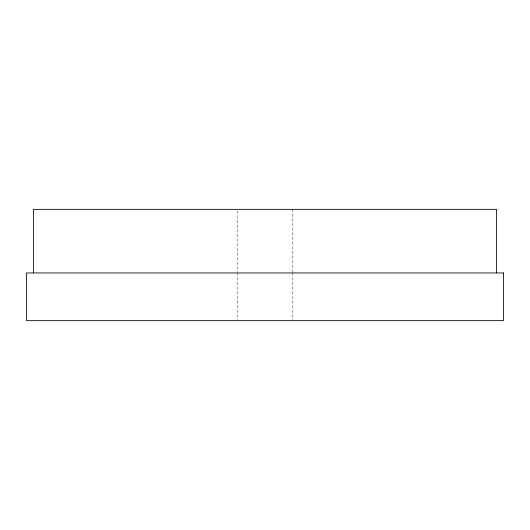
<?xml version="1.0" encoding="UTF-8"?>
<svg xmlns="http://www.w3.org/2000/svg" width="530" height="530" viewBox="0 0 530 530"><rect width="100%" height="100%" fill="white"/><g stroke="black" fill="none" stroke-linecap="round" stroke-linejoin="round"><path stroke-width="0.4" stroke-dasharray="2.65 1.99" d="M292.825 209.35L292.825 272.009M292.825 272.831L292.825 319.828M237.175 211L237.175 272.009M237.175 272.831L237.175 319.828"/><path stroke-width="0.79" d="M496.597 272.95L496.597 209.35L33.403 209.35L33.403 272.95M503.5 272.95L26.5 272.95L26.5 320.65L503.5 320.65L503.5 272.95"/></g></svg>
